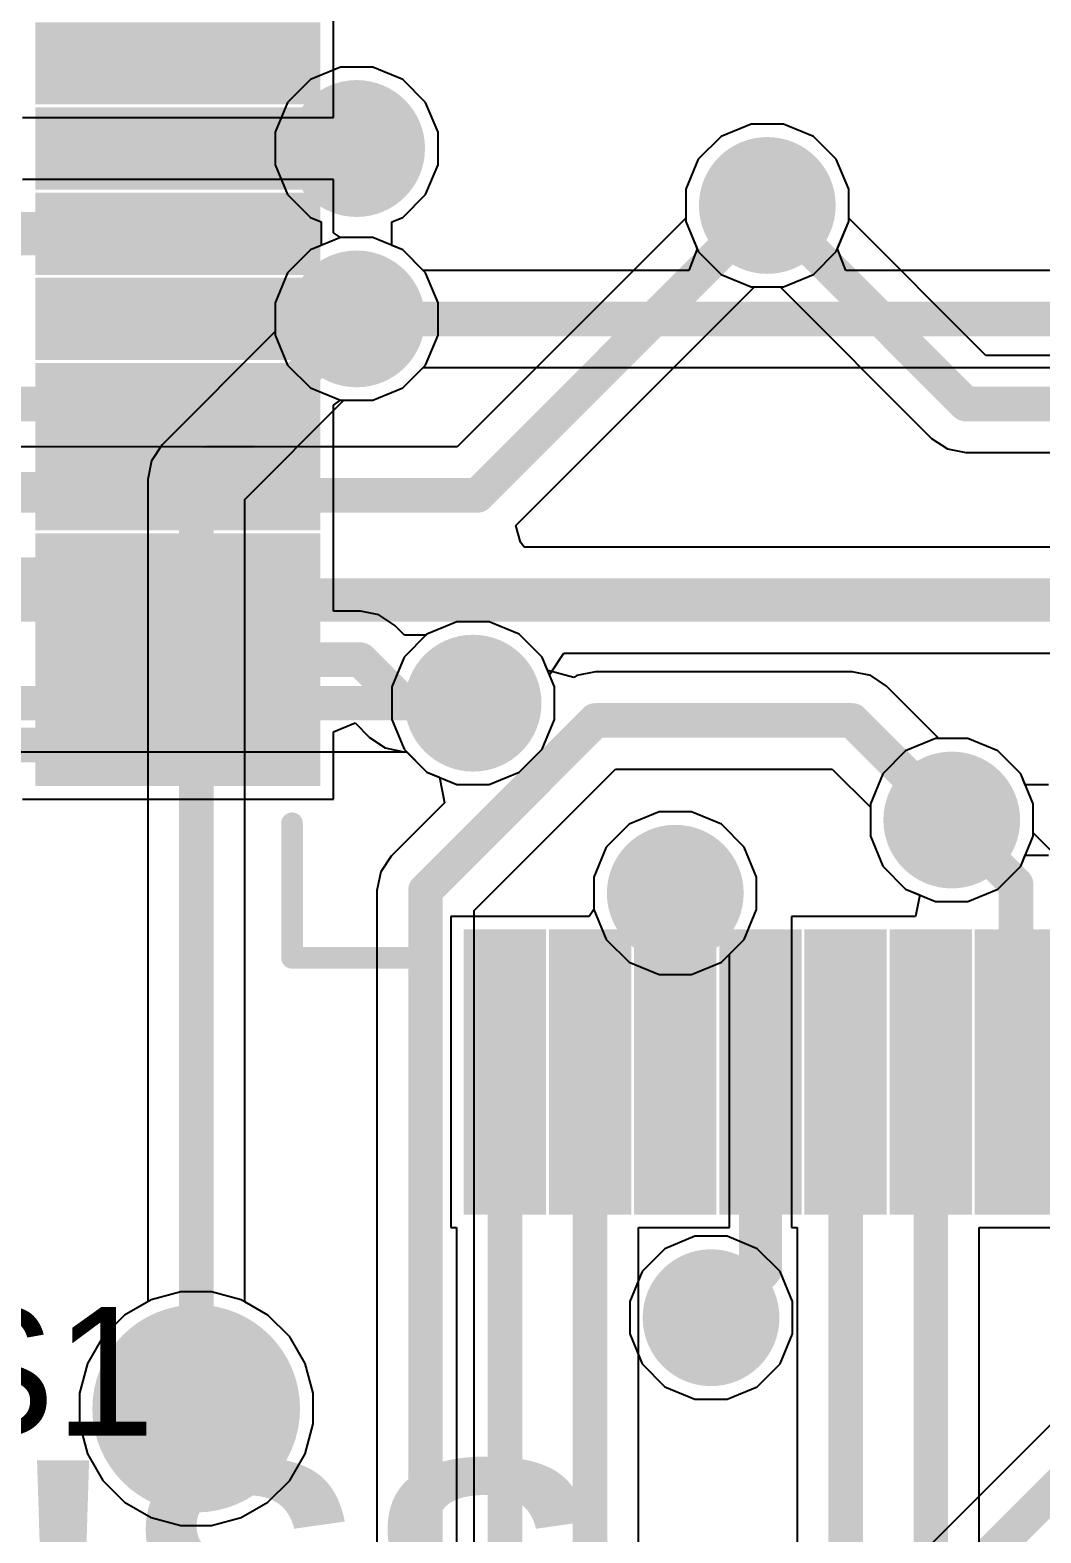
# Model space of a CAD drawing. Header units: inches. Extents: x -0.91 to 3.86, y -0.82 to 4.16.
# Drawn here: x 0.9726 to 1.2062, y 2.4103 to 2.7575 of the extents above; entities that cross this region are included whole.
import ezdxf

# ---------------------------------------------------------------- set-up
doc = ezdxf.new("R2010")
doc.units = ezdxf.units.IN
doc.header["$MEASUREMENT"] = 0
for name, color, linetype in [('Bottom Layer 1', 5, 'Continuous'), ('Bottom Solder', 6, 'Continuous'), ('GND+Signal', 16, 'Continuous'), ('Mechanical 17', 56, 'Continuous'), ('Multi-Layer', 9, 'Continuous'), ('Pad Holes', 156, 'Continuous'), ('PWR+Signal', 76, 'Continuous'), ('Top Layer 1', 1, 'Continuous'), ('Top Overlay', 2, 'Continuous'), ('Top Paste', 8, 'Continuous'), ('Top Solder', 216, 'Continuous'), ('Via Holes', 16, 'Continuous')]:
    doc.layers.add(name, color=color, linetype=linetype)
doc.styles.add('Arial', font='', dxfattribs={"height": 0.2})
doc.styles.add('Arial_Bold', font='', dxfattribs={"height": 0.2})
doc.styles.get('Arial').set_extended_font_data('Arial')
doc.styles.get('Arial_Bold').set_extended_font_data('Arial', bold=True)

# ---------------------------------------------------------------- blocks, each defined once
blk = doc.blocks.new('T____P______TH_1_8___H_________0_92___60')
at = {"layer": 'Bottom Layer 1'}
h = blk.add_hatch(color=5, dxfattribs=at)
edge = h.paths.add_edge_path()
edge.add_arc((0, 0), 0.02, 0, 360)
at = {"layer": 'Bottom Solder'}
h = blk.add_hatch(color=6, dxfattribs=at)
edge = h.paths.add_edge_path()
edge.add_arc((0, 0), 0.024, 0, 360)
at = {"layer": 'GND+Signal'}
h = blk.add_hatch(color=16, dxfattribs=at)
edge = h.paths.add_edge_path()
edge.add_arc((0, 0), 0.02, 0, 360)
at = {"layer": 'Multi-Layer'}
h = blk.add_hatch(color=9, dxfattribs=at)
edge = h.paths.add_edge_path()
edge.add_arc((0, 0), 0.02, 0, 360)
at = {"layer": 'Pad Holes'}
h = blk.add_hatch(color=7, dxfattribs=at)
edge = h.paths.add_edge_path()
edge.add_arc((0, 0), 0.01, 0, 360)
at = {"layer": 'PWR+Signal'}
h = blk.add_hatch(color=76, dxfattribs=at)
edge = h.paths.add_edge_path()
edge.add_arc((0, 0), 0.02, 0, 360)
at = {"layer": 'Top Layer 1'}
h = blk.add_hatch(color=1, dxfattribs=at)
edge = h.paths.add_edge_path()
edge.add_arc((0, 0), 0.02, 0, 360)
at = {"layer": 'Top Solder'}
h = blk.add_hatch(color=216, dxfattribs=at)
edge = h.paths.add_edge_path()
edge.add_arc((0, 0), 0.024, 0, 360)
blk = doc.blocks.new('64_TQFP__10_10__101')
at = {"layer": 'Top Layer 1'}
for points in [[(-0.25217, 0.01535), (-0.19429, 0.01535), (-0.19429, 0.00433), (-0.25217, 0.00433)], [(-0.25217, -0.00433), (-0.19429, -0.00433), (-0.19429, -0.01535), (-0.25217, -0.01535)], [(-0.25217, -0.02402), (-0.19429, -0.02402), (-0.19429, -0.03504), (-0.25217, -0.03504)], [(-0.25217, -0.0437), (-0.19429, -0.0437), (-0.19429, -0.05472), (-0.25217, -0.05472)], [(-0.25217, -0.06339), (-0.19429, -0.06339), (-0.19429, -0.07441), (-0.25217, -0.07441)], [(-0.25217, -0.08307), (-0.19429, -0.08307), (-0.19429, -0.09409), (-0.25217, -0.09409)], [(-0.25217, -0.10276), (-0.19429, -0.10276), (-0.19429, -0.11378), (-0.25217, -0.11378)], [(-0.25217, -0.12244), (-0.19429, -0.12244), (-0.19429, -0.13346), (-0.25217, -0.13346)], [(-0.25217, -0.14213), (-0.19429, -0.14213), (-0.19429, -0.15315), (-0.25217, -0.15315)], [(-0.15315, -0.25216), (-0.15315, -0.19429), (-0.14213, -0.19429), (-0.14213, -0.25216)], [(-0.13346, -0.25216), (-0.13346, -0.19429), (-0.12244, -0.19429), (-0.12244, -0.25216)], [(-0.11378, -0.25216), (-0.11378, -0.19429), (-0.10276, -0.19429), (-0.10276, -0.25216)], [(-0.09409, -0.25216), (-0.09409, -0.19429), (-0.08307, -0.19429), (-0.08307, -0.25216)], [(-0.07441, -0.25216), (-0.07441, -0.19429), (-0.06339, -0.19429), (-0.06339, -0.25216)], [(-0.05472, -0.25216), (-0.05472, -0.19429), (-0.0437, -0.19429), (-0.0437, -0.25216)], [(-0.03504, -0.25216), (-0.03504, -0.19429), (-0.02402, -0.19429), (-0.02402, -0.25216)]]:
    blk.add_hatch(color=1, dxfattribs=at).paths.add_polyline_path(points)
at = {"layer": 'Top Paste'}
for points in [[(-0.25217, 0.01535), (-0.19429, 0.01535), (-0.19429, 0.00433), (-0.25217, 0.00433)], [(-0.25217, -0.00433), (-0.19429, -0.00433), (-0.19429, -0.01535), (-0.25217, -0.01535)], [(-0.25217, -0.02402), (-0.19429, -0.02402), (-0.19429, -0.03504), (-0.25217, -0.03504)], [(-0.25217, -0.0437), (-0.19429, -0.0437), (-0.19429, -0.05472), (-0.25217, -0.05472)], [(-0.25217, -0.06339), (-0.19429, -0.06339), (-0.19429, -0.07441), (-0.25217, -0.07441)], [(-0.25217, -0.08307), (-0.19429, -0.08307), (-0.19429, -0.09409), (-0.25217, -0.09409)], [(-0.25217, -0.10276), (-0.19429, -0.10276), (-0.19429, -0.11378), (-0.25217, -0.11378)], [(-0.25217, -0.12244), (-0.19429, -0.12244), (-0.19429, -0.13346), (-0.25217, -0.13346)], [(-0.25217, -0.14213), (-0.19429, -0.14213), (-0.19429, -0.15315), (-0.25217, -0.15315)], [(-0.15315, -0.25216), (-0.15315, -0.19429), (-0.14213, -0.19429), (-0.14213, -0.25216)], [(-0.13346, -0.25216), (-0.13346, -0.19429), (-0.12244, -0.19429), (-0.12244, -0.25216)], [(-0.11378, -0.25216), (-0.11378, -0.19429), (-0.10276, -0.19429), (-0.10276, -0.25216)], [(-0.09409, -0.25216), (-0.09409, -0.19429), (-0.08307, -0.19429), (-0.08307, -0.25216)], [(-0.07441, -0.25216), (-0.07441, -0.19429), (-0.06339, -0.19429), (-0.06339, -0.25216)], [(-0.05472, -0.25216), (-0.05472, -0.19429), (-0.0437, -0.19429), (-0.0437, -0.25216)], [(-0.03504, -0.25216), (-0.03504, -0.19429), (-0.02402, -0.19429), (-0.02402, -0.25216)]]:
    blk.add_hatch(color=8, dxfattribs=at).paths.add_polyline_path(points)
at = {"layer": 'Top Solder'}
for points in [[(-0.25617, 0.01935), (-0.19029, 0.01935), (-0.19029, 0.00033), (-0.25617, 0.00033)], [(-0.25617, -0.00033), (-0.19029, -0.00033), (-0.19029, -0.01935), (-0.25617, -0.01935)], [(-0.25617, -0.02002), (-0.19029, -0.02002), (-0.19029, -0.03904), (-0.25617, -0.03904)], [(-0.25617, -0.0397), (-0.19029, -0.0397), (-0.19029, -0.05872), (-0.25617, -0.05872)], [(-0.25617, -0.05939), (-0.19029, -0.05939), (-0.19029, -0.07841), (-0.25617, -0.07841)], [(-0.25617, -0.07907), (-0.19029, -0.07907), (-0.19029, -0.09809), (-0.25617, -0.09809)], [(-0.25617, -0.09876), (-0.19029, -0.09876), (-0.19029, -0.11778), (-0.25617, -0.11778)], [(-0.25617, -0.11844), (-0.19029, -0.11844), (-0.19029, -0.13746), (-0.25617, -0.13746)], [(-0.25617, -0.13813), (-0.19029, -0.13813), (-0.19029, -0.15715), (-0.25617, -0.15715)], [(-0.15715, -0.25616), (-0.15715, -0.19029), (-0.13813, -0.19029), (-0.13813, -0.25616)], [(-0.13746, -0.25616), (-0.13746, -0.19029), (-0.11844, -0.19029), (-0.11844, -0.25616)], [(-0.11778, -0.25616), (-0.11778, -0.19029), (-0.09876, -0.19029), (-0.09876, -0.25616)], [(-0.09809, -0.25616), (-0.09809, -0.19029), (-0.07907, -0.19029), (-0.07907, -0.25616)], [(-0.07841, -0.25616), (-0.07841, -0.19029), (-0.05939, -0.19029), (-0.05939, -0.25616)], [(-0.05872, -0.25616), (-0.05872, -0.19029), (-0.0397, -0.19029), (-0.0397, -0.25616)], [(-0.03904, -0.25616), (-0.03904, -0.19029), (-0.02002, -0.19029), (-0.02002, -0.25616)]]:
    blk.add_hatch(color=216, dxfattribs=at).paths.add_polyline_path(points)
at = {"layer": 'Top Overlay'}
for points in [[(-0.19685, -0.19685, 0.005, 0.005, 0), (-0.19685, -0.16575, 0.005, 0.005, 0)], [(-0.19685, -0.19685, 0.005, 0.005, 0), (-0.16575, -0.19685, 0.005, 0.005, 0)]]:
    blk.add_lwpolyline(points, format="xyseb", dxfattribs=at)
for points in [[(-0.1981, -0.16575, 0.0025, 0.0025, 1), (-0.1956, -0.16575, 0.0025, 0.0025, 1)], [(-0.1981, -0.19685, 0.0025, 0.0025, 1), (-0.1956, -0.19685, 0.0025, 0.0025, 1)], [(-0.1981, -0.19685, 0.0025, 0.0025, 1), (-0.1956, -0.19685, 0.0025, 0.0025, 1)], [(-0.167, -0.19685, 0.0025, 0.0025, 1), (-0.1645, -0.19685, 0.0025, 0.0025, 1)]]:
    blk.add_lwpolyline(points, format="xyseb", close=True, dxfattribs=at)

msp = doc.modelspace()

# ---------------------------------------------------------------- hatches: boundary and pattern name
at = {"layer": 'Bottom Layer 1'}
h = msp.add_hatch(color=5, dxfattribs=at)
edge = h.paths.add_edge_path()
edge.add_arc((1.04808, 2.73016), 0.01181, 0, 360)
h = msp.add_hatch(color=5, dxfattribs=at)
edge = h.paths.add_edge_path()
edge.add_arc((1.143, 2.717), 0.01181, 0, 360)
h = msp.add_hatch(color=5, dxfattribs=at)
edge = h.paths.add_edge_path()
edge.add_arc((1.04808, 2.69079), 0.01181, 0, 360)
h = msp.add_hatch(color=5, dxfattribs=at)
edge = h.paths.add_edge_path()
edge.add_arc((1.075, 2.602), 0.01181, 0, 360)
h = msp.add_hatch(color=5, dxfattribs=at)
edge = h.paths.add_edge_path()
edge.add_arc((1.18563, 2.575), 0.01181, 0, 360)
h = msp.add_hatch(color=5, dxfattribs=at)
edge = h.paths.add_edge_path()
edge.add_arc((1.12173, 2.55808), 0.01181, 0, 360)
h = msp.add_hatch(color=5, dxfattribs=at)
edge = h.paths.add_edge_path()
edge.add_arc((1.13, 2.46), 0.01181, 0, 360)
at = {"layer": 'Bottom Solder'}
h = msp.add_hatch(color=6, dxfattribs=at)
edge = h.paths.add_edge_path()
edge.add_arc((1.04808, 2.73016), 0.01581, 0, 360)
h = msp.add_hatch(color=6, dxfattribs=at)
edge = h.paths.add_edge_path()
edge.add_arc((1.143, 2.717), 0.01581, 0, 360)
h = msp.add_hatch(color=6, dxfattribs=at)
edge = h.paths.add_edge_path()
edge.add_arc((1.04808, 2.69079), 0.01581, 0, 360)
h = msp.add_hatch(color=6, dxfattribs=at)
edge = h.paths.add_edge_path()
edge.add_arc((1.075, 2.602), 0.01581, 0, 360)
h = msp.add_hatch(color=6, dxfattribs=at)
edge = h.paths.add_edge_path()
edge.add_arc((1.18563, 2.575), 0.01581, 0, 360)
h = msp.add_hatch(color=6, dxfattribs=at)
edge = h.paths.add_edge_path()
edge.add_arc((1.12173, 2.55808), 0.01581, 0, 360)
h = msp.add_hatch(color=6, dxfattribs=at)
edge = h.paths.add_edge_path()
edge.add_arc((1.13, 2.46), 0.01581, 0, 360)
at = {"layer": 'GND+Signal'}
h = msp.add_hatch(color=16, dxfattribs=at)
edge = h.paths.add_edge_path()
edge.add_arc((1.04808, 2.73016), 0.01181, 0, 360)
h = msp.add_hatch(color=16, dxfattribs=at)
edge = h.paths.add_edge_path()
edge.add_arc((1.143, 2.717), 0.01181, 0, 360)
h = msp.add_hatch(color=16, dxfattribs=at)
edge = h.paths.add_edge_path()
edge.add_arc((1.04808, 2.69079), 0.01181, 0, 360)
h = msp.add_hatch(color=16, dxfattribs=at)
edge = h.paths.add_edge_path()
edge.add_arc((1.075, 2.602), 0.01181, 0, 360)
h = msp.add_hatch(color=16, dxfattribs=at)
edge = h.paths.add_edge_path()
edge.add_arc((1.18563, 2.575), 0.01181, 0, 360)
h = msp.add_hatch(color=16, dxfattribs=at)
edge = h.paths.add_edge_path()
edge.add_arc((1.12173, 2.55808), 0.01181, 0, 360)
h = msp.add_hatch(color=16, dxfattribs=at)
edge = h.paths.add_edge_path()
edge.add_arc((1.13, 2.46), 0.01181, 0, 360)
at = {"layer": 'PWR+Signal'}
h = msp.add_hatch(color=76, dxfattribs=at)
edge = h.paths.add_edge_path()
edge.add_arc((1.04808, 2.73016), 0.01181, 0, 360)
h = msp.add_hatch(color=76, dxfattribs=at)
edge = h.paths.add_edge_path()
edge.add_arc((1.143, 2.717), 0.01181, 0, 360)
h = msp.add_hatch(color=76, dxfattribs=at)
edge = h.paths.add_edge_path()
edge.add_arc((1.04808, 2.69079), 0.01181, 0, 360)
h = msp.add_hatch(color=76, dxfattribs=at)
edge = h.paths.add_edge_path()
edge.add_arc((1.075, 2.602), 0.01181, 0, 360)
h = msp.add_hatch(color=76, dxfattribs=at)
edge = h.paths.add_edge_path()
edge.add_arc((1.18563, 2.575), 0.01181, 0, 360)
h = msp.add_hatch(color=76, dxfattribs=at)
edge = h.paths.add_edge_path()
edge.add_arc((1.12173, 2.55808), 0.01181, 0, 360)
h = msp.add_hatch(color=76, dxfattribs=at)
edge = h.paths.add_edge_path()
edge.add_arc((1.13, 2.46), 0.01181, 0, 360)
at = {"layer": 'Top Layer 1'}
h = msp.add_hatch(color=1, dxfattribs=at)
edge = h.paths.add_edge_path()
edge.add_arc((1.04808, 2.73016), 0.01181, 0, 360)
h = msp.add_hatch(color=1, dxfattribs=at)
edge = h.paths.add_edge_path()
edge.add_arc((1.143, 2.717), 0.01181, 0, 360)
h = msp.add_hatch(color=1, dxfattribs=at)
edge = h.paths.add_edge_path()
edge.add_arc((1.04808, 2.69079), 0.01181, 0, 360)
h = msp.add_hatch(color=1, dxfattribs=at)
edge = h.paths.add_edge_path()
edge.add_arc((1.075, 2.602), 0.01181, 0, 360)
h = msp.add_hatch(color=1, dxfattribs=at)
edge = h.paths.add_edge_path()
edge.add_arc((1.18563, 2.575), 0.01181, 0, 360)
h = msp.add_hatch(color=1, dxfattribs=at)
edge = h.paths.add_edge_path()
edge.add_arc((1.12173, 2.55808), 0.01181, 0, 360)
h = msp.add_hatch(color=1, dxfattribs=at)
edge = h.paths.add_edge_path()
edge.add_arc((1.13, 2.46), 0.01181, 0, 360)
at = {"layer": 'Via Holes'}
h = msp.add_hatch(color=7, dxfattribs=at)
edge = h.paths.add_edge_path()
edge.add_arc((1.04808, 2.73016), 0.00591, 0, 360)
h = msp.add_hatch(color=7, dxfattribs=at)
edge = h.paths.add_edge_path()
edge.add_arc((1.143, 2.717), 0.00591, 0, 360)
h = msp.add_hatch(color=7, dxfattribs=at)
edge = h.paths.add_edge_path()
edge.add_arc((1.04808, 2.69079), 0.00591, 0, 360)
h = msp.add_hatch(color=7, dxfattribs=at)
edge = h.paths.add_edge_path()
edge.add_arc((1.075, 2.602), 0.00591, 0, 360)
h = msp.add_hatch(color=7, dxfattribs=at)
edge = h.paths.add_edge_path()
edge.add_arc((1.18563, 2.575), 0.00591, 0, 360)
h = msp.add_hatch(color=7, dxfattribs=at)
edge = h.paths.add_edge_path()
edge.add_arc((1.12173, 2.55808), 0.00591, 0, 360)
h = msp.add_hatch(color=7, dxfattribs=at)
edge = h.paths.add_edge_path()
edge.add_arc((1.13, 2.46), 0.00591, 0, 360)

# ---------------------------------------------------------------- linework, layer by layer
at = {"layer": 'Bottom Layer 1'}
for p, q in [((1.13926, 2.73581), (1.13234, 2.73295)), ((1.14674, 2.73581), (1.13926, 2.73581)), ((1.15366, 2.73295), (1.14674, 2.73581)), ((1.13234, 2.73295), (1.12705, 2.72766)), ((1.15895, 2.72766), (1.15366, 2.73295)), ((1.12705, 2.72766), (1.12419, 2.72074)), ((1.16181, 2.72074), (1.15895, 2.72766)), ((1.12419, 2.72074), (1.12419, 2.71326)), ((1.16181, 2.71326), (1.16181, 2.72074)), ((1.12419, 2.71326), (1.12678, 2.707)), ((1.15922, 2.707), (1.16181, 2.71326)), ((1.04433, 2.7096), (1.03742, 2.70673)), ((1.05182, 2.7096), (1.04433, 2.7096)), ((1.05873, 2.70673), (1.05182, 2.7096)), ((1.03742, 2.70673), (1.03213, 2.70144)), ((1.06346, 2.702), (1.05873, 2.70673)), ((1.12678, 2.707), (1.12486, 2.702)), ((1.16114, 2.702), (1.15922, 2.707)), ((1.12486, 2.702), (1.06346, 2.702)), ((1.28078, 2.702), (1.16114, 2.702)), ((1.03213, 2.70144), (1.02927, 2.69453)), ((1.02927, 2.69453), (1.02927, 2.68784)), ((1.02927, 2.68784), (1.00307, 2.66164)), ((1.46107, 2.68793), (1.043, 2.26986)), ((1.05873, 2.67484), (1.06346, 2.67957)), ((1.06346, 2.67957), (1.38513, 2.67957)), ((1.05182, 2.67198), (1.05873, 2.67484)), ((1.02222, 2.64907), (1.04513, 2.67198)), ((1.04513, 2.67198), (1.05182, 2.67198)), ((1.00307, 2.66164), (1.00064, 2.658)), ((1.00064, 2.658), (0.99979, 2.65371)), ((0.99979, 2.65371), (0.99979, 2.65371)), ((0.99979, 2.65371), (0.99979, 2.4637)), ((1.02222, 2.4637), (1.02222, 2.64907)), ((1.07126, 2.62081), (1.06434, 2.61795)), ((1.07874, 2.62081), (1.07126, 2.62081)), ((1.08566, 2.61795), (1.07874, 2.62081)), ((1.06434, 2.61795), (1.05905, 2.61266)), ((1.09095, 2.61266), (1.08566, 2.61795)), ((1.05905, 2.61266), (1.05619, 2.60574)), ((1.0922, 2.60963), (1.09095, 2.61266)), ((1.09224, 2.60958), (1.0922, 2.60963)), ((1.09832, 2.60793), (1.09224, 2.60958)), ((1.09897, 2.60836), (1.09832, 2.60793)), ((1.10326, 2.60922), (1.09897, 2.60836)), ((1.16263, 2.60922), (1.10326, 2.60922)), ((1.10326, 2.60922), (1.10326, 2.60922)), ((1.16692, 2.60836), (1.16263, 2.60922)), ((1.16263, 2.60922), (1.16263, 2.60922)), ((1.17056, 2.60593), (1.16692, 2.60836)), ((1.05619, 2.60574), (1.05619, 2.59826)), ((1.18268, 2.59381), (1.17056, 2.60593)), ((1.05619, 2.59826), (1.05905, 2.59134)), ((1.05905, 2.59134), (1.06434, 2.58605)), ((1.18937, 2.59381), (1.18268, 2.59381)), ((1.19629, 2.59095), (1.18937, 2.59381)), ((1.20158, 2.58566), (1.19629, 2.59095)), ((1.06434, 2.58605), (1.0672, 2.58487)), ((1.0672, 2.58487), (1.06837, 2.57897)), ((1.07522, 2.55409), (1.10791, 2.58678)), ((1.10791, 2.58678), (1.15798, 2.58678)), ((1.15798, 2.58678), (1.16682, 2.57795)), ((1.20444, 2.57874), (1.20158, 2.58566)), ((1.06837, 2.57897), (1.05607, 2.56667)), ((1.11799, 2.57689), (1.11108, 2.57402)), ((1.12548, 2.57689), (1.11799, 2.57689)), ((1.13239, 2.57402), (1.12548, 2.57689)), ((1.16682, 2.57795), (1.16682, 2.57126)), ((1.20444, 2.57126), (1.20444, 2.57874)), ((1.11108, 2.57402), (1.10579, 2.56873)), ((1.13768, 2.56873), (1.13239, 2.57402)), ((1.16682, 2.57126), (1.16968, 2.56434)), ((1.20158, 2.56434), (1.20444, 2.57126)), ((1.05607, 2.56667), (1.05364, 2.56303)), ((1.10579, 2.56873), (1.10292, 2.56182)), ((1.14054, 2.56182), (1.13768, 2.56873)), ((1.05364, 2.56303), (1.05278, 2.55874)), ((1.16968, 2.56434), (1.17497, 2.55905)), ((1.19629, 2.55905), (1.20158, 2.56434)), ((1.10292, 2.56182), (1.10292, 2.55434)), ((1.14054, 2.55434), (1.14054, 2.56182)), ((1.05278, 2.55874), (1.05278, 2.55874)), ((1.05278, 2.55874), (1.05278, 2.39265)), ((1.17497, 2.55905), (1.18189, 2.55619)), ((1.18189, 2.55619), (1.18937, 2.55619)), ((1.18937, 2.55619), (1.19629, 2.55905)), ((1.07522, 2.388), (1.07522, 2.55409)), ((1.10292, 2.55434), (1.10579, 2.54742)), ((1.13768, 2.54742), (1.14054, 2.55434)), ((1.10579, 2.54742), (1.11108, 2.54213)), ((1.13239, 2.54213), (1.13768, 2.54742)), ((1.11108, 2.54213), (1.11799, 2.53927)), ((1.12548, 2.53927), (1.13239, 2.54213)), ((1.11799, 2.53927), (1.12548, 2.53927)), ((0.99979, 2.4637), (0.99442, 2.46061)), ((1.02758, 2.46061), (1.02222, 2.4637)), ((0.99442, 2.46061), (0.9894, 2.45558)), ((1.03261, 2.45558), (1.02758, 2.46061)), ((0.9894, 2.45558), (0.98584, 2.44942)), ((1.03616, 2.44942), (1.03261, 2.45558)), ((0.98584, 2.44942), (0.984, 2.44255)), ((1.038, 2.44255), (1.03616, 2.44942)), ((0.984, 2.44255), (0.984, 2.43545)), ((1.038, 2.43545), (1.038, 2.44255)), ((0.984, 2.43545), (0.98584, 2.42858)), ((1.03616, 2.42858), (1.038, 2.43545)), ((0.98584, 2.42858), (0.9894, 2.42242)), ((1.03261, 2.42242), (1.03616, 2.42858)), ((0.9894, 2.42242), (0.99442, 2.41739)), ((1.02758, 2.41739), (1.03261, 2.42242)), ((0.99442, 2.41739), (1.00058, 2.41384)), ((1.02142, 2.41384), (1.02758, 2.41739)), ((1.00058, 2.41384), (1.00745, 2.412)), ((1.01456, 2.412), (1.02142, 2.41384)), ((1.00745, 2.412), (1.01456, 2.412))]:
    msp.add_line(p, q, dxfattribs=at)
for points in [[(1.011, 2.65371, 0.008, 0.008, 0), (1.04808, 2.69079, 0.008, 0.008, 0)], [(1.04808, 2.69079, 0.008, 0.008, 0), (1.38513, 2.69079, 0.008, 0.008, 0)], [(0.90941, 2.12041, 0.008, 0.008, 0), (1.469, 2.68, 0.008, 0.008, 0)], [(1.011, 2.439, 0.008, 0.008, 0), (1.011, 2.65371, 0.008, 0.008, 0)], [(1.064, 2.55874, 0.008, 0.008, 0), (1.10326, 2.598, 0.008, 0.008, 0)], [(1.10326, 2.598, 0.008, 0.008, 0), (1.16263, 2.598, 0.008, 0.008, 0)], [(1.16263, 2.598, 0.008, 0.008, 0), (1.18563, 2.575, 0.008, 0.008, 0)], [(1.064, 2.388, 0.008, 0.008, 0), (1.064, 2.55874, 0.008, 0.008, 0)]]:
    msp.add_lwpolyline(points, format="xyseb", dxfattribs=at)
for points in [[(1.04608, 2.69079, 0.004, 0.004, 1), (1.05008, 2.69079, 0.004, 0.004, 1)], [(1.04608, 2.69079, 0.004, 0.004, 1), (1.05008, 2.69079, 0.004, 0.004, 1)], [(1.009, 2.65371, 0.004, 0.004, 1), (1.013, 2.65371, 0.004, 0.004, 1)], [(1.009, 2.65371, 0.004, 0.004, 1), (1.013, 2.65371, 0.004, 0.004, 1)], [(1.10126, 2.598, 0.004, 0.004, 1), (1.10526, 2.598, 0.004, 0.004, 1)], [(1.10126, 2.598, 0.004, 0.004, 1), (1.10526, 2.598, 0.004, 0.004, 1)], [(1.16063, 2.598, 0.004, 0.004, 1), (1.16463, 2.598, 0.004, 0.004, 1)], [(1.16063, 2.598, 0.004, 0.004, 1), (1.16463, 2.598, 0.004, 0.004, 1)], [(1.18363, 2.575, 0.004, 0.004, 1), (1.18763, 2.575, 0.004, 0.004, 1)], [(1.062, 2.55874, 0.004, 0.004, 1), (1.066, 2.55874, 0.004, 0.004, 1)], [(1.062, 2.55874, 0.004, 0.004, 1), (1.066, 2.55874, 0.004, 0.004, 1)], [(1.009, 2.439, 0.004, 0.004, 1), (1.013, 2.439, 0.004, 0.004, 1)]]:
    msp.add_lwpolyline(points, format="xyseb", close=True, dxfattribs=at)
at = {"layer": 'GND+Signal'}
for p, q in [((1.13926, 2.73581), (1.13234, 2.73295)), ((1.14674, 2.73581), (1.13926, 2.73581)), ((1.15366, 2.73295), (1.14674, 2.73581)), ((1.13234, 2.73295), (1.12705, 2.72766)), ((1.15895, 2.72766), (1.15366, 2.73295)), ((1.12705, 2.72766), (1.12419, 2.72074)), ((1.16181, 2.72074), (1.15895, 2.72766)), ((1.12419, 2.72074), (1.12419, 2.71405)), ((1.16181, 2.71326), (1.16181, 2.72074)), ((1.12419, 2.71405), (1.07135, 2.66122)), ((1.15895, 2.70634), (1.16181, 2.71326)), ((1.04433, 2.7096), (1.03742, 2.70673)), ((1.05182, 2.7096), (1.04433, 2.7096)), ((1.05873, 2.70673), (1.05182, 2.7096)), ((1.03742, 2.70673), (1.03213, 2.70144)), ((1.06402, 2.70144), (1.05873, 2.70673)), ((1.15366, 2.70105), (1.15895, 2.70634)), ((1.03213, 2.70144), (1.02927, 2.69453)), ((1.06689, 2.69453), (1.06402, 2.70144)), ((1.14674, 2.69819), (1.15366, 2.70105)), ((1.08491, 2.64305), (1.14005, 2.69819)), ((1.14005, 2.69819), (1.14674, 2.69819)), ((1.02927, 2.69453), (1.02927, 2.68705)), ((1.06689, 2.68705), (1.06689, 2.69453)), ((1.02927, 2.68705), (1.03213, 2.68013)), ((1.06402, 2.68013), (1.06689, 2.68705)), ((1.03213, 2.68013), (1.03742, 2.67484)), ((1.05873, 2.67484), (1.06402, 2.68013)), ((1.03742, 2.67484), (1.04433, 2.67198)), ((1.05182, 2.67198), (1.05873, 2.67484)), ((1.04433, 2.67198), (1.05182, 2.67198)), ((1.07135, 2.66122), (0.21, 2.66122)), ((1.08597, 2.63921), (1.08491, 2.64305)), ((1.0868, 2.63805), (1.08597, 2.63921)), ((1.32419, 2.63805), (1.0868, 2.63805)), ((1.09264, 2.60858), (1.09598, 2.61358)), ((1.09598, 2.61358), (1.31912, 2.61358)), ((1.09381, 2.60574), (1.09264, 2.60858)), ((1.09381, 2.59826), (1.09381, 2.60574)), ((1.09095, 2.59134), (1.09381, 2.59826)), ((0.79365, 2.59078), (1.05961, 2.59078)), ((1.05961, 2.59078), (1.06434, 2.58605)), ((1.08566, 2.58605), (1.09095, 2.59134)), ((1.17497, 2.59095), (1.16968, 2.58566)), ((1.18189, 2.59381), (1.17497, 2.59095)), ((1.18937, 2.59381), (1.18189, 2.59381)), ((1.19629, 2.59095), (1.18937, 2.59381)), ((1.20158, 2.58566), (1.19629, 2.59095)), ((1.06434, 2.58605), (1.07126, 2.58319)), ((1.07874, 2.58319), (1.08566, 2.58605)), ((1.16968, 2.58566), (1.16682, 2.57874)), ((1.20444, 2.57874), (1.20158, 2.58566)), ((1.07126, 2.58319), (1.07874, 2.58319)), ((1.11799, 2.57689), (1.11108, 2.57402)), ((1.12548, 2.57689), (1.11799, 2.57689)), ((1.13239, 2.57402), (1.12548, 2.57689)), ((1.16682, 2.57874), (1.16682, 2.57126)), ((1.20444, 2.57126), (1.20444, 2.57874)), ((1.11108, 2.57402), (1.10579, 2.56873)), ((1.13768, 2.56873), (1.13239, 2.57402)), ((1.16682, 2.57126), (1.16968, 2.56434)), ((1.20158, 2.56434), (1.20444, 2.57126)), ((1.10579, 2.56873), (1.10292, 2.56182)), ((1.14054, 2.56182), (1.13768, 2.56873)), ((1.16968, 2.56434), (1.17497, 2.55905)), ((1.19629, 2.55905), (1.20158, 2.56434)), ((1.10292, 2.56182), (1.10292, 2.55434)), ((1.14054, 2.55434), (1.14054, 2.56182)), ((1.17497, 2.55905), (1.18189, 2.55619)), ((1.18189, 2.55619), (1.18937, 2.55619)), ((1.18937, 2.55619), (1.19629, 2.55905)), ((1.10292, 2.55434), (1.10579, 2.54742)), ((1.13768, 2.54742), (1.14054, 2.55434)), ((1.10579, 2.54742), (1.11108, 2.54213)), ((1.13239, 2.54213), (1.13768, 2.54742)), ((1.11108, 2.54213), (1.11799, 2.53927)), ((1.12548, 2.53927), (1.13239, 2.54213)), ((1.11799, 2.53927), (1.12548, 2.53927)), ((1.00745, 2.466), (1.00058, 2.46416)), ((1.01456, 2.466), (1.00745, 2.466)), ((1.02142, 2.46416), (1.01456, 2.466)), ((1.00058, 2.46416), (0.99442, 2.46061)), ((1.02758, 2.46061), (1.02142, 2.46416)), ((0.99442, 2.46061), (0.9894, 2.45558)), ((1.03261, 2.45558), (1.02758, 2.46061)), ((0.9894, 2.45558), (0.98584, 2.44942)), ((1.03616, 2.44942), (1.03261, 2.45558)), ((0.98584, 2.44942), (0.984, 2.44255)), ((1.038, 2.44255), (1.03616, 2.44942)), ((0.984, 2.44255), (0.984, 2.43545)), ((1.038, 2.43545), (1.038, 2.44255)), ((0.984, 2.43545), (0.98584, 2.42858)), ((1.03616, 2.42858), (1.038, 2.43545)), ((0.98584, 2.42858), (0.9894, 2.42242)), ((1.03261, 2.42242), (1.03616, 2.42858)), ((0.9894, 2.42242), (0.99442, 2.41739)), ((1.02758, 2.41739), (1.03261, 2.42242)), ((0.99442, 2.41739), (1.00058, 2.41384)), ((1.02142, 2.41384), (1.02758, 2.41739)), ((1.00058, 2.41384), (1.00745, 2.412)), ((1.01456, 2.412), (1.02142, 2.41384)), ((1.00745, 2.412), (1.01456, 2.412))]:
    msp.add_line(p, q, dxfattribs=at)
for points in [[(1.076, 2.65, 0.008, 0.008, 0), (1.143, 2.717, 0.008, 0.008, 0)], [(0.165, 2.65, 0.008, 0.008, 0), (1.076, 2.65, 0.008, 0.008, 0)], [(0.30881, 2.62581, 0.01, 0.01, 0), (1.32419, 2.62581, 0.01, 0.01, 0)], [(0.789, 2.602, 0.008, 0.008, 0), (1.075, 2.602, 0.008, 0.008, 0)]]:
    msp.add_lwpolyline(points, format="xyseb", dxfattribs=at)
for points in [[(1.141, 2.717, 0.004, 0.004, 1), (1.145, 2.717, 0.004, 0.004, 1)], [(1.074, 2.65, 0.004, 0.004, 1), (1.078, 2.65, 0.004, 0.004, 1)], [(1.074, 2.65, 0.004, 0.004, 1), (1.078, 2.65, 0.004, 0.004, 1)], [(1.073, 2.602, 0.004, 0.004, 1), (1.077, 2.602, 0.004, 0.004, 1)]]:
    msp.add_lwpolyline(points, format="xyseb", close=True, dxfattribs=at)
at = {"layer": 'PWR+Signal'}
for p, q in [((1.04433, 2.74897), (1.03742, 2.7461)), ((1.05182, 2.74897), (1.04433, 2.74897)), ((1.05873, 2.7461), (1.05182, 2.74897)), ((1.03742, 2.7461), (1.03213, 2.74081)), ((1.06402, 2.74081), (1.05873, 2.7461)), ((1.03213, 2.74081), (1.02927, 2.7339)), ((1.06689, 2.7339), (1.06402, 2.74081)), ((1.02927, 2.7339), (1.02927, 2.72642)), ((1.06689, 2.72642), (1.06689, 2.7339)), ((1.13926, 2.73581), (1.13234, 2.73295)), ((1.14674, 2.73581), (1.13926, 2.73581)), ((1.15366, 2.73295), (1.14674, 2.73581)), ((1.13234, 2.73295), (1.12705, 2.72766)), ((1.15895, 2.72766), (1.15366, 2.73295)), ((1.02927, 2.72642), (1.03213, 2.7195)), ((1.06402, 2.7195), (1.06689, 2.72642)), ((1.12705, 2.72766), (1.12419, 2.72074)), ((1.16181, 2.72074), (1.15895, 2.72766)), ((1.03213, 2.7195), (1.03742, 2.71421)), ((1.05873, 2.71421), (1.06402, 2.7195)), ((1.12419, 2.72074), (1.12419, 2.71326)), ((1.16181, 2.71326), (1.16181, 2.72074)), ((1.03742, 2.71421), (1.03991, 2.71318)), ((1.03991, 2.71318), (1.03991, 2.70777)), ((1.05624, 2.71318), (1.05873, 2.71421)), ((1.05624, 2.70777), (1.05624, 2.71318)), ((1.12419, 2.71326), (1.12705, 2.70634)), ((1.15895, 2.70634), (1.16181, 2.71326)), ((1.03742, 2.70673), (1.03213, 2.70144)), ((1.03991, 2.70777), (1.03742, 2.70673)), ((1.05873, 2.70673), (1.05624, 2.70777)), ((1.06402, 2.70144), (1.05873, 2.70673)), ((1.12705, 2.70634), (1.13234, 2.70105)), ((1.15366, 2.70105), (1.15895, 2.70634)), ((1.03213, 2.70144), (1.02927, 2.69453)), ((1.06689, 2.69453), (1.06402, 2.70144)), ((1.13234, 2.70105), (1.13926, 2.69819)), ((1.14674, 2.69819), (1.15366, 2.70105)), ((1.13926, 2.69819), (1.14674, 2.69819)), ((1.02927, 2.69453), (1.02927, 2.68705)), ((1.06689, 2.68705), (1.06689, 2.69453)), ((1.02927, 2.68705), (1.03213, 2.68013)), ((1.06402, 2.68013), (1.06689, 2.68705)), ((1.03213, 2.68013), (1.03742, 2.67484)), ((1.05873, 2.67484), (1.06402, 2.68013)), ((1.03742, 2.67484), (1.04433, 2.67198)), ((1.05182, 2.67198), (1.05873, 2.67484)), ((1.04433, 2.67198), (1.05182, 2.67198)), ((1.07126, 2.62081), (1.06434, 2.61795)), ((1.07874, 2.62081), (1.07126, 2.62081)), ((1.08566, 2.61795), (1.07874, 2.62081)), ((1.06434, 2.61795), (1.05905, 2.61266)), ((1.09095, 2.61266), (1.08566, 2.61795)), ((1.05905, 2.61266), (1.05619, 2.60574)), ((1.09381, 2.60574), (1.09095, 2.61266)), ((1.05619, 2.60574), (1.05619, 2.59826)), ((1.09381, 2.59826), (1.09381, 2.60574)), ((1.05619, 2.59826), (1.05905, 2.59134)), ((1.09095, 2.59134), (1.09381, 2.59826)), ((1.05905, 2.59134), (1.06434, 2.58605)), ((1.08566, 2.58605), (1.09095, 2.59134)), ((1.17497, 2.59095), (1.16968, 2.58566)), ((1.18189, 2.59381), (1.17497, 2.59095)), ((1.18937, 2.59381), (1.18189, 2.59381)), ((1.19629, 2.59095), (1.18937, 2.59381)), ((1.20158, 2.58566), (1.19629, 2.59095)), ((1.06434, 2.58605), (1.07126, 2.58319)), ((1.07874, 2.58319), (1.08566, 2.58605)), ((1.16968, 2.58566), (1.16682, 2.57874)), ((1.20261, 2.58316), (1.20158, 2.58566)), ((1.07126, 2.58319), (1.07874, 2.58319)), ((1.20802, 2.58316), (1.20261, 2.58316)), ((1.16682, 2.57874), (1.16682, 2.57126)), ((1.16682, 2.57126), (1.16968, 2.56434)), ((1.20158, 2.56434), (1.20261, 2.56684)), ((1.20261, 2.56684), (1.20802, 2.56684)), ((1.16968, 2.56434), (1.17497, 2.55905)), ((1.19629, 2.55905), (1.20158, 2.56434)), ((1.17497, 2.55905), (1.18189, 2.55619)), ((1.18189, 2.55619), (1.18937, 2.55619)), ((1.18937, 2.55619), (1.19629, 2.55905)), ((1.12626, 2.47881), (1.11934, 2.47595)), ((1.13374, 2.47881), (1.12626, 2.47881)), ((1.14066, 2.47595), (1.13374, 2.47881)), ((1.11934, 2.47595), (1.11405, 2.47066)), ((1.14595, 2.47066), (1.14066, 2.47595)), ((1.11405, 2.47066), (1.11119, 2.46374)), ((1.14881, 2.46374), (1.14595, 2.47066)), ((1.00745, 2.466), (1.00058, 2.46416)), ((1.01456, 2.466), (1.00745, 2.466)), ((1.02142, 2.46416), (1.01456, 2.466)), ((1.00058, 2.46416), (0.99442, 2.46061)), ((1.02758, 2.46061), (1.02142, 2.46416)), ((1.11119, 2.46374), (1.11119, 2.45626)), ((1.14881, 2.45626), (1.14881, 2.46374)), ((0.99442, 2.46061), (0.9894, 2.45558)), ((1.03261, 2.45558), (1.02758, 2.46061)), ((0.9894, 2.45558), (0.98584, 2.44942)), ((1.03616, 2.44942), (1.03261, 2.45558)), ((1.11119, 2.45626), (1.11405, 2.44934)), ((1.14595, 2.44934), (1.14881, 2.45626)), ((0.98584, 2.44942), (0.984, 2.44255)), ((1.038, 2.44255), (1.03616, 2.44942)), ((1.11405, 2.44934), (1.11934, 2.44405)), ((1.14066, 2.44405), (1.14595, 2.44934)), ((0.984, 2.44255), (0.984, 2.43545)), ((1.038, 2.43545), (1.038, 2.44255)), ((1.11934, 2.44405), (1.12626, 2.44119)), ((1.13374, 2.44119), (1.14066, 2.44405)), ((1.12626, 2.44119), (1.13374, 2.44119)), ((0.984, 2.43545), (0.98584, 2.42858)), ((1.03616, 2.42858), (1.038, 2.43545)), ((0.98584, 2.42858), (0.9894, 2.42242)), ((1.03261, 2.42242), (1.03616, 2.42858)), ((0.9894, 2.42242), (0.99442, 2.41739)), ((1.02758, 2.41739), (1.03261, 2.42242)), ((0.99442, 2.41739), (1.00058, 2.41384)), ((1.02142, 2.41384), (1.02758, 2.41739)), ((1.00058, 2.41384), (1.00745, 2.412)), ((1.01456, 2.412), (1.02142, 2.41384)), ((1.00745, 2.412), (1.01456, 2.412))]:
    msp.add_line(p, q, dxfattribs=at)
at = {"layer": 'Top Layer 1'}
for p, q in [((1.04271, 2.73733), (1.04271, 2.7767)), ((0.97083, 2.73733), (1.04271, 2.73733)), ((1.13926, 2.73581), (1.13234, 2.73295)), ((1.14674, 2.73581), (1.13926, 2.73581)), ((1.15366, 2.73295), (1.14674, 2.73581)), ((1.13234, 2.73295), (1.12705, 2.72766)), ((1.15895, 2.72766), (1.15366, 2.73295)), ((1.12705, 2.72766), (1.12419, 2.72074)), ((1.16181, 2.72074), (1.15895, 2.72766)), ((1.04271, 2.72298), (0.97083, 2.72298)), ((1.04271, 2.71068), (1.04271, 2.72298)), ((1.12419, 2.72074), (1.12419, 2.71326)), ((1.16181, 2.71405), (1.16181, 2.72074)), ((1.12419, 2.71326), (1.12705, 2.70634)), ((1.19354, 2.68232), (1.16181, 2.71405)), ((1.04433, 2.7096), (1.04271, 2.71068)), ((1.05182, 2.7096), (1.04433, 2.7096)), ((1.05873, 2.70673), (1.05182, 2.7096)), ((1.06402, 2.70144), (1.05873, 2.70673)), ((1.12705, 2.70634), (1.13234, 2.70105)), ((1.06689, 2.69453), (1.06402, 2.70144)), ((1.13234, 2.70105), (1.13926, 2.69819)), ((1.13926, 2.69819), (1.14595, 2.69819)), ((1.14595, 2.69819), (1.18097, 2.66317)), ((1.06689, 2.68705), (1.06689, 2.69453)), ((1.06402, 2.68013), (1.06689, 2.68705)), ((1.39885, 2.68232), (1.19354, 2.68232)), ((1.05873, 2.67484), (1.06402, 2.68013)), ((1.05182, 2.67198), (1.05873, 2.67484)), ((1.04271, 2.67089), (1.04433, 2.67198)), ((1.04271, 2.62326), (1.04271, 2.67089)), ((1.04433, 2.67198), (1.05182, 2.67198)), ((1.18097, 2.66317), (1.18097, 2.66317)), ((1.18097, 2.66317), (1.18461, 2.66074)), ((1.18461, 2.66074), (1.1889, 2.65989)), ((1.1889, 2.65989), (1.1889, 2.65989)), ((1.1889, 2.65989), (1.41729, 2.65989)), ((1.04895, 2.62326), (1.04271, 2.62326)), ((1.05324, 2.62241), (1.04895, 2.62326)), ((1.04895, 2.62326), (1.04895, 2.62326)), ((1.05688, 2.61998), (1.05324, 2.62241)), ((1.05913, 2.61773), (1.05688, 2.61998)), ((1.07126, 2.62081), (1.06434, 2.61795)), ((1.07874, 2.62081), (1.07126, 2.62081)), ((1.08566, 2.61795), (1.07874, 2.62081)), ((1.06413, 2.61773), (1.05913, 2.61773)), ((1.06434, 2.61795), (1.06413, 2.61773)), ((1.09095, 2.61266), (1.08566, 2.61795)), ((1.09381, 2.60574), (1.09095, 2.61266)), ((1.09381, 2.59826), (1.09381, 2.60574)), ((1.09095, 2.59134), (1.09381, 2.59826)), ((1.04271, 2.59536), (1.04771, 2.59743)), ((1.04271, 2.57985), (1.04271, 2.59536)), ((1.04771, 2.59743), (1.05107, 2.59407)), ((1.05107, 2.59407), (1.05107, 2.59407)), ((1.05107, 2.59407), (1.05471, 2.59164)), ((1.05471, 2.59164), (1.059, 2.59078)), ((1.059, 2.59078), (1.05961, 2.59078)), ((1.05961, 2.59078), (1.06434, 2.58605)), ((1.08566, 2.58605), (1.09095, 2.59134)), ((1.17497, 2.59095), (1.16968, 2.58566)), ((1.18189, 2.59381), (1.17497, 2.59095)), ((1.18937, 2.59381), (1.18189, 2.59381)), ((1.19629, 2.59095), (1.18937, 2.59381)), ((1.20158, 2.58566), (1.19629, 2.59095)), ((1.06434, 2.58605), (1.07126, 2.58319)), ((1.07874, 2.58319), (1.08566, 2.58605)), ((1.16968, 2.58566), (1.16682, 2.57874)), ((1.20444, 2.57874), (1.20158, 2.58566)), ((1.07126, 2.58319), (1.07874, 2.58319)), ((0.97083, 2.57985), (1.04271, 2.57985)), ((1.11799, 2.57689), (1.11108, 2.57402)), ((1.12548, 2.57689), (1.11799, 2.57689)), ((1.13239, 2.57402), (1.12548, 2.57689)), ((1.16682, 2.57874), (1.16682, 2.57126)), ((1.20444, 2.57205), (1.20444, 2.57874)), ((1.11108, 2.57402), (1.10579, 2.56873)), ((1.13768, 2.56873), (1.13239, 2.57402)), ((1.16682, 2.57126), (1.16968, 2.56434)), ((1.2084, 2.56809), (1.20444, 2.57205)), ((1.10579, 2.56873), (1.10292, 2.56182)), ((1.14054, 2.56182), (1.13768, 2.56873)), ((1.16968, 2.56434), (1.17497, 2.55905)), ((1.10292, 2.56182), (1.10292, 2.55434)), ((1.14054, 2.55434), (1.14054, 2.56182)), ((1.17497, 2.55905), (1.17822, 2.55771)), ((1.17822, 2.55771), (1.17722, 2.55271)), ((1.10184, 2.55271), (1.06985, 2.55271)), ((1.06985, 2.55271), (1.06985, 2.48083)), ((1.10292, 2.55434), (1.10184, 2.55271)), ((1.13768, 2.54742), (1.14054, 2.55434)), ((1.17722, 2.55271), (1.14859, 2.55271)), ((1.14859, 2.55271), (1.14859, 2.48083)), ((1.13424, 2.54399), (1.13768, 2.54742)), ((1.13424, 2.48083), (1.13424, 2.54399)), ((1.06985, 2.48083), (1.07115, 2.48083)), ((1.07115, 2.48083), (1.07115, 2.30401)), ((1.11326, 2.14905), (1.11326, 2.48083)), ((1.11326, 2.48083), (1.13424, 2.48083)), ((1.14859, 2.48083), (1.14989, 2.48083)), ((1.14989, 2.48083), (1.14989, 2.1729)), ((1.192, 2.20486), (1.192, 2.48083)), ((1.192, 2.48083), (1.20894, 2.48083)), ((1.00745, 2.466), (1.00058, 2.46416)), ((1.01456, 2.466), (1.00745, 2.466)), ((1.02142, 2.46416), (1.01456, 2.466)), ((1.00058, 2.46416), (0.99442, 2.46061)), ((1.02758, 2.46061), (1.02142, 2.46416)), ((0.99442, 2.46061), (0.9894, 2.45558)), ((1.03261, 2.45558), (1.02758, 2.46061)), ((0.9894, 2.45558), (0.98584, 2.44942)), ((1.03616, 2.44942), (1.03261, 2.45558)), ((0.98584, 2.44942), (0.984, 2.44255)), ((1.038, 2.44255), (1.03616, 2.44942)), ((0.984, 2.44255), (0.984, 2.43545)), ((1.038, 2.43545), (1.038, 2.44255)), ((0.984, 2.43545), (0.98584, 2.42858)), ((1.03616, 2.42858), (1.038, 2.43545)), ((0.98584, 2.42858), (0.9894, 2.42242)), ((1.03261, 2.42242), (1.03616, 2.42858)), ((0.9894, 2.42242), (0.99442, 2.41739)), ((1.02758, 2.41739), (1.03261, 2.42242)), ((0.99442, 2.41739), (1.00058, 2.41384)), ((1.02142, 2.41384), (1.02758, 2.41739)), ((1.00058, 2.41384), (1.00745, 2.412)), ((1.01456, 2.412), (1.02142, 2.41384)), ((1.00745, 2.412), (1.01456, 2.412))]:
    msp.add_line(p, q, dxfattribs=at)
for points in [[(1.00677, 2.73016, 0.008, 0.008, 0), (1.04705, 2.73016, 0.008, 0.008, 0)], [(1.143, 2.717, 0.008, 0.008, 0), (1.1889, 2.6711, 0.008, 0.008, 0)], [(0.95947, 2.71047, 0.01, 0.01, 0), (1.00677, 2.71047, 0.01, 0.01, 0)], [(1.00677, 2.69079, 0.008, 0.008, 0), (1.04705, 2.69079, 0.008, 0.008, 0)], [(0.9561, 2.6711, 0.008, 0.008, 0), (1.00677, 2.6711, 0.008, 0.008, 0)], [(1.1889, 2.6711, 0.008, 0.008, 0), (1.45323, 2.6711, 0.008, 0.008, 0)], [(0.96329, 2.65142, 0.008, 0.008, 0), (1.00677, 2.65142, 0.008, 0.008, 0)], [(0.62574, 2.287, 0.008, 0.008, 0), (0.97047, 2.63173, 0.008, 0.008, 0)], [(0.97047, 2.63173, 0.008, 0.008, 0), (1.00677, 2.63173, 0.008, 0.008, 0)], [(1.00677, 2.61205, 0.008, 0.008, 0), (1.04895, 2.61205, 0.008, 0.008, 0)], [(1.04895, 2.61205, 0.008, 0.008, 0), (1.059, 2.602, 0.008, 0.008, 0)], [(1.059, 2.602, 0.008, 0.008, 0), (1.075, 2.602, 0.008, 0.008, 0)], [(0.96736, 2.59236, 0.008, 0.008, 0), (1.00677, 2.59236, 0.008, 0.008, 0)], [(1.18563, 2.575, 0.008, 0.008, 0), (1.20047, 2.56016, 0.008, 0.008, 0)], [(1.20047, 2.51677, 0.008, 0.008, 0), (1.20047, 2.56016, 0.008, 0.008, 0)], [(1.12173, 2.51677, 0.008, 0.008, 0), (1.12173, 2.55705, 0.008, 0.008, 0)], [(1.14142, 2.47142, 0.01, 0.01, 0), (1.14142, 2.51677, 0.01, 0.01, 0)], [(1.08236, 2.29936, 0.008, 0.008, 0), (1.08236, 2.51677, 0.008, 0.008, 0)], [(1.10205, 2.14905, 0.008, 0.008, 0), (1.10205, 2.51677, 0.008, 0.008, 0)], [(1.1611, 2.1729, 0.008, 0.008, 0), (1.1611, 2.51677, 0.008, 0.008, 0)], [(1.18079, 2.20021, 0.008, 0.008, 0), (1.18079, 2.51677, 0.008, 0.008, 0)], [(1.13, 2.46, 0.01, 0.01, 0), (1.14142, 2.47142, 0.01, 0.01, 0)]]:
    msp.add_lwpolyline(points, format="xyseb", dxfattribs=at)
for points in [[(1.00477, 2.73016, 0.004, 0.004, 1), (1.00877, 2.73016, 0.004, 0.004, 1)], [(1.04505, 2.73016, 0.004, 0.004, 1), (1.04905, 2.73016, 0.004, 0.004, 1)], [(1.141, 2.717, 0.004, 0.004, 1), (1.145, 2.717, 0.004, 0.004, 1)], [(1.00427, 2.71047, 0.005, 0.005, 1), (1.00927, 2.71047, 0.005, 0.005, 1)], [(1.00477, 2.69079, 0.004, 0.004, 1), (1.00877, 2.69079, 0.004, 0.004, 1)], [(1.04505, 2.69079, 0.004, 0.004, 1), (1.04905, 2.69079, 0.004, 0.004, 1)], [(1.00477, 2.6711, 0.004, 0.004, 1), (1.00877, 2.6711, 0.004, 0.004, 1)], [(1.1869, 2.6711, 0.004, 0.004, 1), (1.1909, 2.6711, 0.004, 0.004, 1)], [(1.1869, 2.6711, 0.004, 0.004, 1), (1.1909, 2.6711, 0.004, 0.004, 1)], [(1.00477, 2.65142, 0.004, 0.004, 1), (1.00877, 2.65142, 0.004, 0.004, 1)], [(0.96847, 2.63173, 0.004, 0.004, 1), (0.97247, 2.63173, 0.004, 0.004, 1)], [(0.96847, 2.63173, 0.004, 0.004, 1), (0.97247, 2.63173, 0.004, 0.004, 1)], [(1.00477, 2.63173, 0.004, 0.004, 1), (1.00877, 2.63173, 0.004, 0.004, 1)], [(1.00477, 2.61205, 0.004, 0.004, 1), (1.00877, 2.61205, 0.004, 0.004, 1)], [(1.04695, 2.61205, 0.004, 0.004, 1), (1.05095, 2.61205, 0.004, 0.004, 1)], [(1.04695, 2.61205, 0.004, 0.004, 1), (1.05095, 2.61205, 0.004, 0.004, 1)], [(1.057, 2.602, 0.004, 0.004, 1), (1.061, 2.602, 0.004, 0.004, 1)], [(1.057, 2.602, 0.004, 0.004, 1), (1.061, 2.602, 0.004, 0.004, 1)], [(1.073, 2.602, 0.004, 0.004, 1), (1.077, 2.602, 0.004, 0.004, 1)], [(1.00477, 2.59236, 0.004, 0.004, 1), (1.00877, 2.59236, 0.004, 0.004, 1)], [(1.18363, 2.575, 0.004, 0.004, 1), (1.18763, 2.575, 0.004, 0.004, 1)], [(1.19847, 2.56016, 0.004, 0.004, 1), (1.20247, 2.56016, 0.004, 0.004, 1)], [(1.19847, 2.56016, 0.004, 0.004, 1), (1.20247, 2.56016, 0.004, 0.004, 1)], [(1.11973, 2.55705, 0.004, 0.004, 1), (1.12373, 2.55705, 0.004, 0.004, 1)], [(1.13892, 2.51677, 0.005, 0.005, 1), (1.14392, 2.51677, 0.005, 0.005, 1)], [(1.08036, 2.51677, 0.004, 0.004, 1), (1.08436, 2.51677, 0.004, 0.004, 1)], [(1.10005, 2.51677, 0.004, 0.004, 1), (1.10405, 2.51677, 0.004, 0.004, 1)], [(1.11973, 2.51677, 0.004, 0.004, 1), (1.12373, 2.51677, 0.004, 0.004, 1)], [(1.1591, 2.51677, 0.004, 0.004, 1), (1.1631, 2.51677, 0.004, 0.004, 1)], [(1.17879, 2.51677, 0.004, 0.004, 1), (1.18279, 2.51677, 0.004, 0.004, 1)], [(1.19847, 2.51677, 0.004, 0.004, 1), (1.20247, 2.51677, 0.004, 0.004, 1)], [(1.13892, 2.47142, 0.005, 0.005, 1), (1.14392, 2.47142, 0.005, 0.005, 1)], [(1.13892, 2.47142, 0.005, 0.005, 1), (1.14392, 2.47142, 0.005, 0.005, 1)], [(1.1275, 2.46, 0.005, 0.005, 1), (1.1325, 2.46, 0.005, 0.005, 1)]]:
    msp.add_lwpolyline(points, format="xyseb", close=True, dxfattribs=at)

# ---------------------------------------------------------------- block references
for name, p in [('64_TQFP__10_10__101', (1.23, 2.74)), ('T____P______TH_1_8___H_________0_92___60', (1.011, 2.439))]:
    msp.add_blockref(name, p)

# ---------------------------------------------------------------- texts
at = {"layer": 'Mechanical 17', "style": 'Arial'}
msp.add_text('SS1', height=0.02975, dxfattribs=at).set_placement((0.92292, 2.43275))
at = {"layer": 'Top Overlay', "style": 'Arial_Bold'}
msp.add_text('!SS', height=0.06, dxfattribs=at).set_placement((0.96632, 2.36703))

doc.saveas('drawing.dxf')
